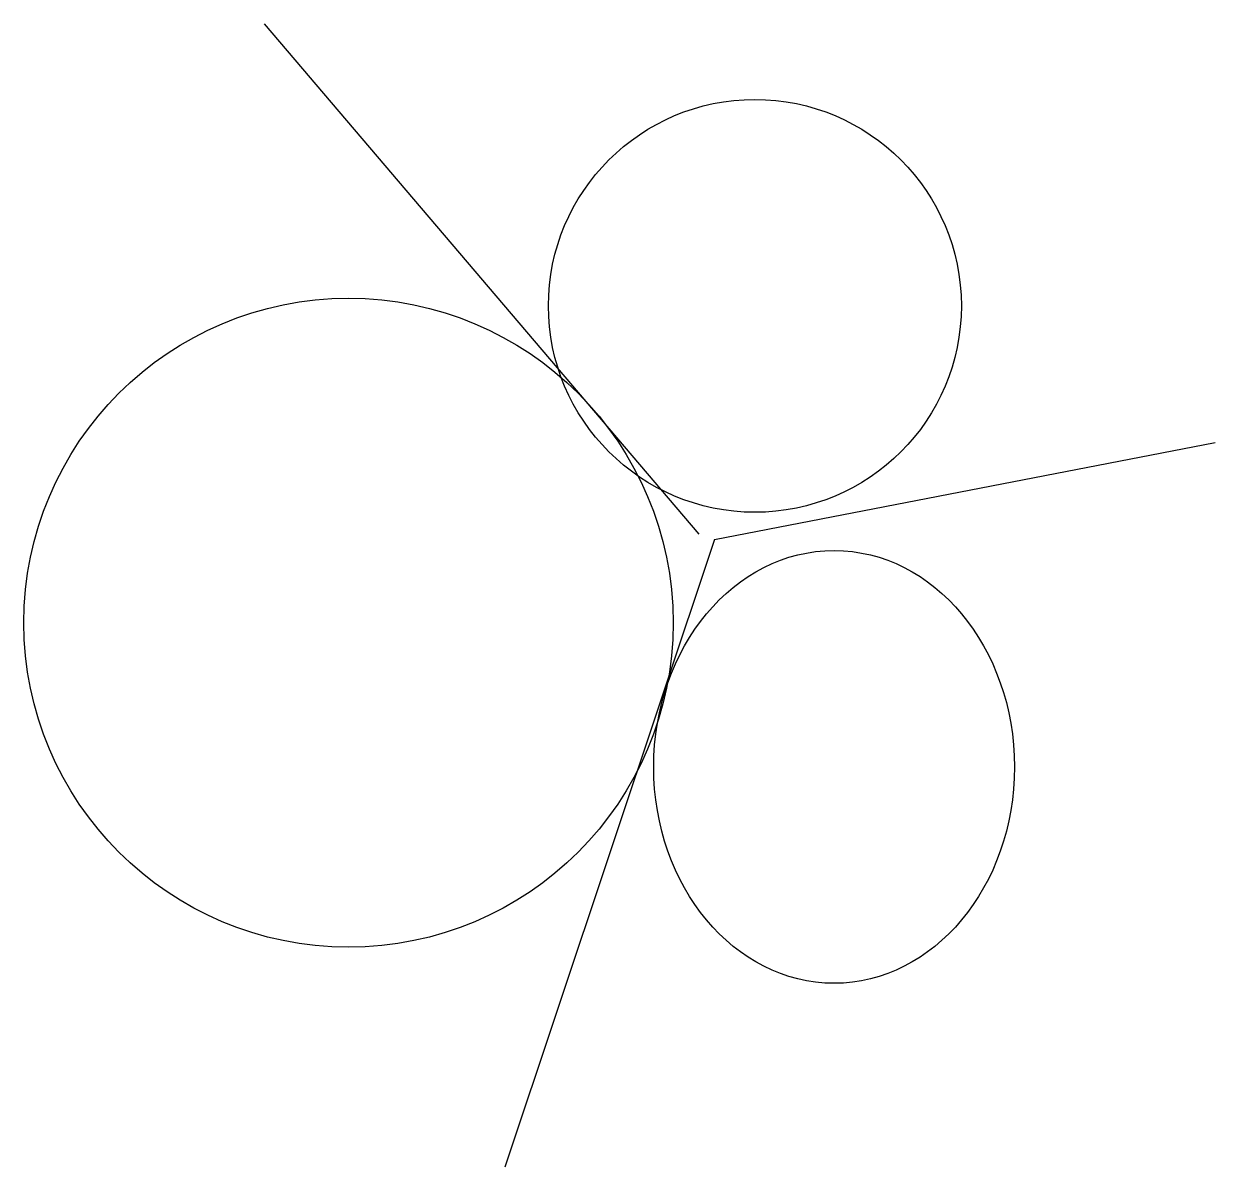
# Model space of a CAD drawing. Header units: metres. Extents: x 3285.145 to 3285.327, y 986.546 to 986.72.
import ezdxf

# ---------------------------------------------------------------- set-up
doc = ezdxf.new("R2010")
doc.units = ezdxf.units.M
doc.header["$MEASUREMENT"] = 0
doc.layers.get('0').update_dxf_attribs({"color": 73, "linetype": 'CONTINUOUS'})

msp = doc.modelspace()

# ---------------------------------------------------------------- linework, layer by layer
at = {"color": 2, "linetype": 'Continuous'}
for points in [[(3285.2482, 986.64279), (3285.18209, 986.72048)], [(3285.25053, 986.64201), (3285.32675, 986.65677)], [(3285.25053, 986.64201), (3285.21865, 986.54644)]]:
    msp.add_lwpolyline(points, dxfattribs=at)
for centre, radius in [((3285.2567, 986.67755), 0.03142), ((3285.19486, 986.62932), 0.0494)]:
    msp.add_circle(centre, radius, dxfattribs=at)
msp.add_ellipse((3285.26875, 986.60737), major_axis=(0, -0.03294), ratio=0.833332, dxfattribs=at)

doc.saveas('drawing.dxf')
